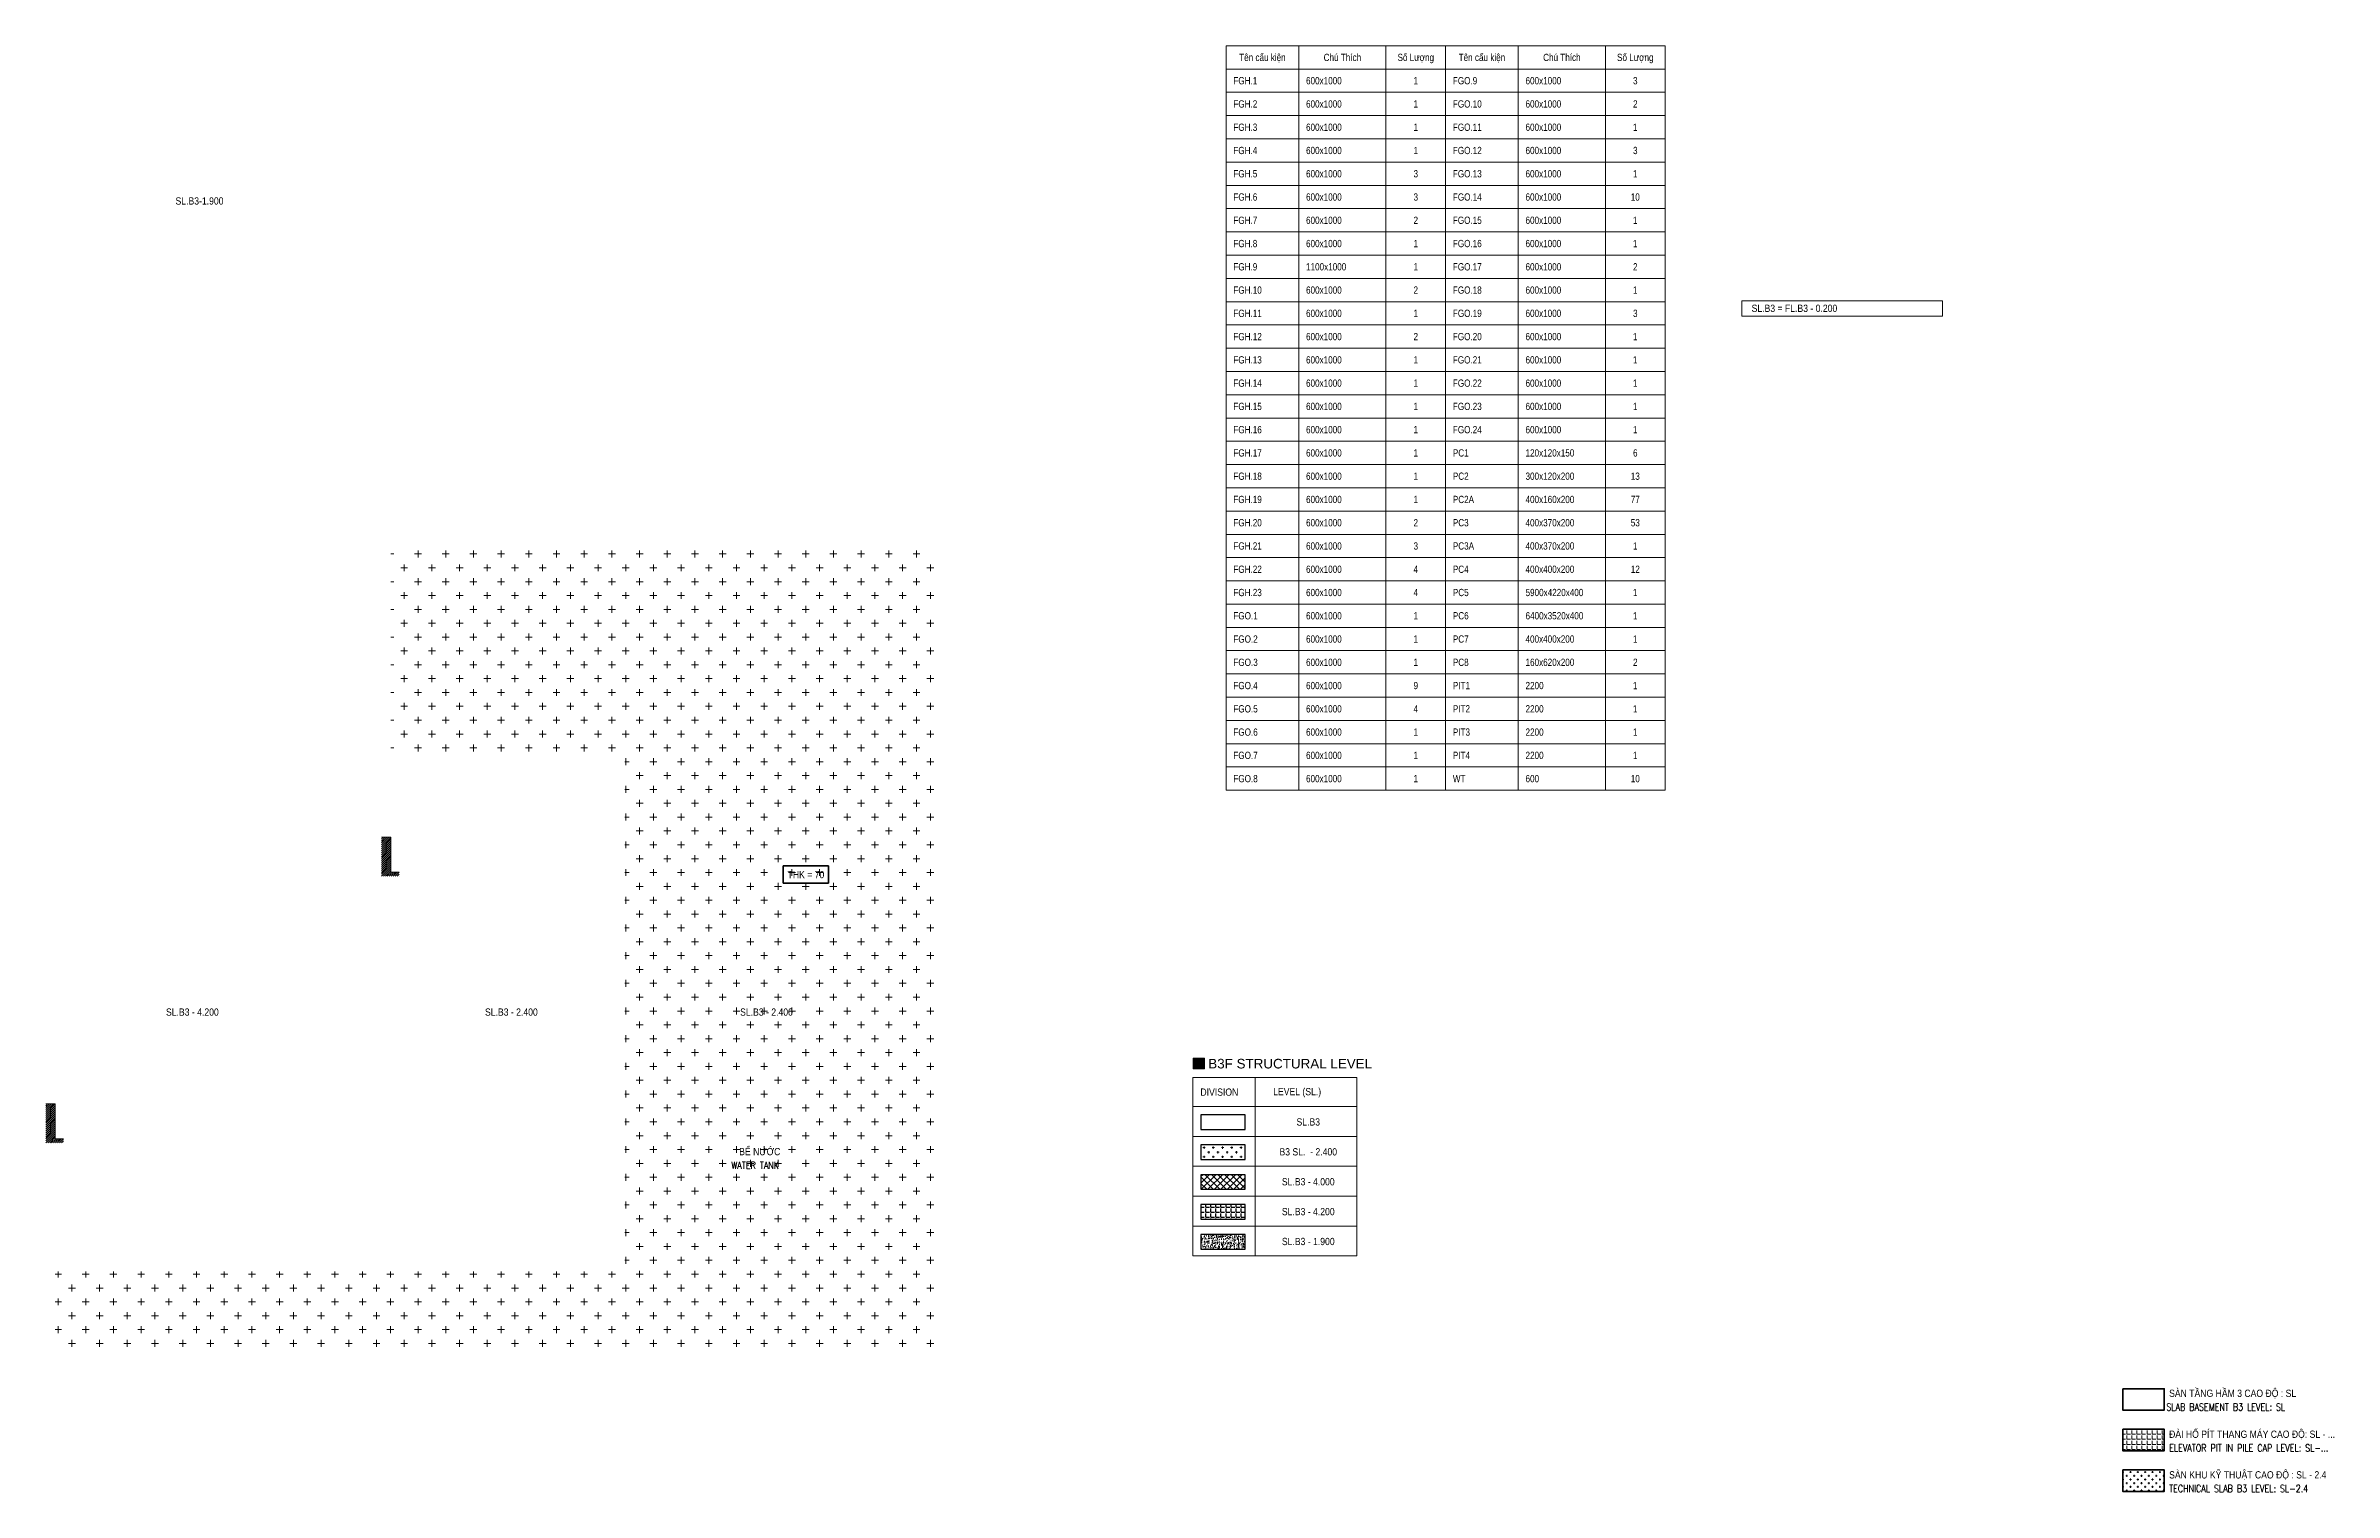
# Model space of a CAD drawing. Header units: millimetres. Extents: x -259680 to 313035, y -9280 to 90611.
# Drawn here: x 155604 to 313035, y -9280 to 90196 of the extents above; entities that cross this region are included whole.
import ezdxf
from ezdxf.enums import TextEntityAlignment as Align

# ---------------------------------------------------------------- set-up
doc = ezdxf.new("R2010")
doc.units = ezdxf.units.MM
doc.layers.get('0').update_dxf_attribs({"lineweight": 20})
doc.layers.get('Defpoints').update_dxf_attribs({"color": 151, "lineweight": 9})
for name, color, linetype, lineweight in [('$0$NDC_S_THIN LINE', 7, 'Continuous', 20), ('NDC_FRAME', 7, 'Continuous', 20), ('NDC_S_DIM', 1, 'Continuous', 15), ('NDC_S_FOUNDATION', 6, 'Continuous', 35), ('NDC_S_HATCH MATERIAL', 8, 'Continuous', 13), ('NDC_S_THIN LINE', 8, 'Continuous', 9), ('NDC_S_VN TEXT', 7, 'Continuous', 20)]:
    doc.layers.add(name, color=color, linetype=linetype, lineweight=lineweight)
for name, color, linetype in [('FOOTING BOTTOM LEVEL$0$@ SL+100 EL-1.3', 11, 'Continuous'), ('FOOTING BOTTOM LEVEL$0$@ SL+300 EL-1.1', 41, 'Continuous'), ('LEVEL-P', 8, 'Continuous')]:
    doc.layers.add(name, color=color, linetype=linetype)
doc.styles.add('FOOTING BOTTOM LEVEL$0$AREA MENSURATION$0$Style-Arial', font='arial.ttf')
doc.styles.add('NDC_ARIAL', font='arial.ttf', dxfattribs={"width": 0.85})
doc.styles.add('NDC_EN TXT', font='romans.shx', dxfattribs={"width": 0.8})

msp = doc.modelspace()

# ---------------------------------------------------------------- hatches: boundary and pattern name
at = {"layer": '$0$NDC_S_THIN LINE', "ltscale": 100}
h = msp.add_hatch(color=251, dxfattribs=at)
h.dxf.hatch_style = 1
h.paths.add_polyline_path([(235312.5, 20559.9), (234542.4, 20559.9), (234542.4, 19827.7), (235312.5, 19827.7)])
at = {"layer": 'LEVEL-P'}
h = msp.add_hatch(dxfattribs=at)
h.set_pattern_fill('ANGLE', color=256, scale=50)
h.set_pattern_definition([(0, (-325495.66, 11728.8), (0, 349.25), [254, -95.25]), (90, (-325495.66, 11728.8), (-349.25, 2e-14), [254, -95.25])])
h.paths.add_polyline_path([(238122.5, 10501.3), (235072.1, 10501.3), (235072.1, 9501.3), (238122.5, 9501.3)])
h = msp.add_hatch(dxfattribs=at)
h.set_pattern_fill('AR-CONC', color=256, scale=2)
h.paths.add_polyline_path([(238122.5, 8445.7), (235072.1, 8445.7), (235072.1, 7445.7), (238122.5, 7445.7)])
at = {"layer": 'NDC_S_DIM', "ltscale": 100}
h = msp.add_hatch(dxfattribs=at)
h.set_pattern_fill('ANSI31', color=251, scale=30)
h.paths.add_polyline_path([(179350, 35764.3), (178694.6, 35764.3), (178694.6, 33081), (179350, 33081)])
h.paths.add_polyline_path([(179910.3, 33364.3), (179350, 33364.3), (179350, 33081), (179910.3, 33081)])
h = msp.add_hatch(dxfattribs=at)
h.set_pattern_fill('ANSI31', color=251, scale=30)
h.set_pattern_definition([(45, (-23090.89, -18336.6), (-67.35192, 67.35192), [])])
h.paths.add_polyline_path([(156259.1, 17427.7), (155603.7, 17427.7), (155603.7, 14744.4), (156259.1, 14744.4)])
h.paths.add_polyline_path([(156819.4, 15027.7), (156259.1, 15027.7), (156259.1, 14744.4), (156819.4, 14744.4)])
h = msp.add_hatch(dxfattribs=at)
h.set_pattern_fill('ANSI37', color=251, scale=100)
h.set_pattern_definition([(45, (0, 4111.17), (-224.5064, 224.5064), []), (135, (0, 4111.17), (-224.5064, -224.5064), [])])
h.paths.add_polyline_path([(238122.5, 12556.8), (235072.1, 12556.8), (235072.1, 11556.8), (238122.5, 11556.8)])
at = {"layer": 'NDC_S_HATCH MATERIAL', "ltscale": 100}
h = msp.add_hatch(dxfattribs=at)
h.set_pattern_fill('CROSS', color=256, scale=150)
h.paths.add_polyline_path([(156250, 5899.5), (195450, 5899.5), (195450, 41299.8), (179350, 41299.8), (179350, 46900), (179350, 55800), (217000, 55800), (216700, 700), (156250, 400)])
h = msp.add_hatch(dxfattribs=at)
h.set_pattern_fill('ANGLE', color=256, scale=50)
h.set_pattern_definition([(0, (64762.6, -7387.2), (0, 349.25), [254, -95.25]), (90, (64762.6, -7387.2), (-349.25, 2e-14), [254, -95.25])])
h.paths.add_polyline_path([(298482.9, -4954), (301344.7, -4954), (301344.7, -6429.5), (298482.9, -6429.5)])
at = {"layer": 'NDC_S_THIN LINE', "ltscale": 100}
h = msp.add_hatch(dxfattribs=at)
h.set_pattern_fill('CROSS', color=256, scale=50)
h.set_pattern_definition([(0, (-325495.66, 13784.4), (317.5, 317.5), [158.75, -476.25]), (90, (-325416.3, 13705.02), (-317.5, 317.5), [158.75, -476.25])])
h.paths.add_polyline_path([(238122.5, 14612.4), (235072.1, 14612.4), (235072.1, 13612.4), (238122.5, 13612.4)])
h = msp.add_hatch(dxfattribs=at)
h.set_pattern_fill('CROSS', color=251, scale=40)
h.set_pattern_definition([(0, (64762.61, -7387.21), (254, 254), [127, -381]), (90, (64826.11, -7450.71), (-254, 254), [127, -381])])
h.paths.add_polyline_path([(298482.9, -7747.7), (301344.7, -7747.7), (301344.7, -9223.2), (298482.9, -9223.2)])

# ---------------------------------------------------------------- linework, layer by layer
for p, q in [((179350, 35764.3), (178694.6, 35764.3)), ((179350, 35764.3), (179350, 33364.3)), ((179350, 33364.3), (179910.3, 33364.3)), ((234524.3, 19246.6), (245789.8, 19246.6)), ((234524.3, 19246.6), (234524.3, 6968.7)), ((238804.2, 19246.6), (238804.2, 6968.7)), ((245789.8, 19246.6), (245789.8, 6968.7)), ((156259.1, 17427.7), (155603.7, 17427.7)), ((156259.1, 17427.7), (156259.1, 15027.7)), ((234524.3, 17246.6), (245789.8, 17246.6)), ((156259.1, 15027.7), (156819.4, 15027.7)), ((234524.3, 15191), (245789.8, 15191)), ((234524.3, 13135.5), (245789.8, 13135.5)), ((234524.3, 11079.9), (245789.8, 11079.9)), ((234524.3, 9024.3), (245789.8, 9024.3)), ((234524.3, 6968.7), (245789.8, 6968.7))]:
    msp.add_line(p, q)
msp.add_lwpolyline([(234542.4, 20559.9), (235312.5, 20559.9), (235312.5, 19827.7), (234542.4, 19827.7)], close=True)
at = {"layer": 'Defpoints', "ltscale": 100}
msp.add_lwpolyline([(272277.1, 72652.6), (286077.1, 72652.6), (286077.1, 71592.6), (272277.1, 71592.6)], close=True, dxfattribs=at)
at = {"layer": 'FOOTING BOTTOM LEVEL$0$@ SL+100 EL-1.3', "color": 7}
for points in [[(238122.5, 14612.4), (235072.1, 14612.4), (235072.1, 13612.4), (238122.5, 13612.4)], [(238122.5, 12556.8), (235072.1, 12556.8), (235072.1, 11556.8), (238122.5, 11556.8)], [(238122.5, 10501.3), (235072.1, 10501.3), (235072.1, 9501.3), (238122.5, 9501.3)], [(238122.5, 8445.7), (235072.1, 8445.7), (235072.1, 7445.7), (238122.5, 7445.7)]]:
    msp.add_lwpolyline(points, close=True, dxfattribs=at)
at = {"layer": 'FOOTING BOTTOM LEVEL$0$@ SL+300 EL-1.1', "color": 7}
msp.add_lwpolyline([(238122.5, 16668), (235072.1, 16668), (235072.1, 15668), (238122.5, 15668)], close=True, dxfattribs=at)
at = {"layer": 'NDC_FRAME'}
for p, q in [((236802.4, 90196.4), (236802.4, 38996.4)), ((236802.4, 90196.4), (251902.4, 90196.4)), ((241802.4, 90196.4), (241802.4, 38996.4)), ((247802.4, 90196.4), (247802.4, 38996.4)), ((251902.4, 90196.4), (251902.4, 38996.4)), ((251902.4, 90196.4), (251902.4, 38996.4)), ((251902.4, 90196.4), (267002.4, 90196.4)), ((256902.4, 90196.4), (256902.4, 38996.4)), ((262902.4, 90196.4), (262902.4, 38996.4)), ((267002.4, 90196.4), (267002.4, 38996.4)), ((236802.4, 88596.4), (251902.4, 88596.4)), ((251902.4, 88596.4), (267002.4, 88596.4)), ((236802.4, 86996.4), (251902.4, 86996.4)), ((251902.4, 86996.4), (267002.4, 86996.4)), ((236802.4, 85396.4), (251902.4, 85396.4)), ((251902.4, 85396.4), (267002.4, 85396.4)), ((236802.4, 83796.4), (251902.4, 83796.4)), ((251902.4, 83796.4), (267002.4, 83796.4)), ((236802.4, 82196.4), (251902.4, 82196.4)), ((251902.4, 82196.4), (267002.4, 82196.4)), ((236802.4, 80596.4), (251902.4, 80596.4)), ((251902.4, 80596.4), (267002.4, 80596.4)), ((236802.4, 78996.4), (251902.4, 78996.4)), ((251902.4, 78996.4), (267002.4, 78996.4)), ((236802.4, 77396.4), (251902.4, 77396.4)), ((251902.4, 77396.4), (267002.4, 77396.4)), ((236802.4, 75796.4), (251902.4, 75796.4)), ((251902.4, 75796.4), (267002.4, 75796.4)), ((236802.4, 74196.4), (251902.4, 74196.4)), ((251902.4, 74196.4), (267002.4, 74196.4)), ((236802.4, 72596.4), (251902.4, 72596.4)), ((251902.4, 72596.4), (267002.4, 72596.4)), ((236802.4, 70996.4), (251902.4, 70996.4)), ((251902.4, 70996.4), (267002.4, 70996.4)), ((236802.4, 69396.4), (251902.4, 69396.4)), ((251902.4, 69396.4), (267002.4, 69396.4)), ((236802.4, 67796.4), (251902.4, 67796.4)), ((251902.4, 67796.4), (267002.4, 67796.4)), ((236802.4, 66196.4), (251902.4, 66196.4)), ((251902.4, 66196.4), (267002.4, 66196.4)), ((236802.4, 64596.4), (251902.4, 64596.4)), ((251902.4, 64596.4), (267002.4, 64596.4)), ((236802.4, 62996.4), (251902.4, 62996.4)), ((251902.4, 62996.4), (267002.4, 62996.4)), ((236802.4, 61396.4), (251902.4, 61396.4)), ((251902.4, 61396.4), (267002.4, 61396.4)), ((236802.4, 59796.4), (251902.4, 59796.4)), ((251902.4, 59796.4), (267002.4, 59796.4)), ((236802.4, 58196.4), (251902.4, 58196.4)), ((251902.4, 58196.4), (267002.4, 58196.4)), ((236802.4, 56596.4), (251902.4, 56596.4)), ((251902.4, 56596.4), (267002.4, 56596.4)), ((236802.4, 54996.4), (251902.4, 54996.4)), ((251902.4, 54996.4), (267002.4, 54996.4)), ((236802.4, 53396.4), (251902.4, 53396.4)), ((251902.4, 53396.4), (267002.4, 53396.4)), ((236802.4, 51796.4), (251902.4, 51796.4)), ((251902.4, 51796.4), (267002.4, 51796.4)), ((236802.4, 50196.4), (251902.4, 50196.4)), ((251902.4, 50196.4), (267002.4, 50196.4)), ((236802.4, 48596.4), (251902.4, 48596.4)), ((251902.4, 48596.4), (267002.4, 48596.4)), ((236802.4, 46996.4), (251902.4, 46996.4)), ((251902.4, 46996.4), (267002.4, 46996.4)), ((236802.4, 45396.4), (251902.4, 45396.4)), ((251902.4, 45396.4), (267002.4, 45396.4)), ((236802.4, 43796.4), (251902.4, 43796.4)), ((251902.4, 43796.4), (267002.4, 43796.4)), ((236802.4, 42196.4), (251902.4, 42196.4)), ((251902.4, 42196.4), (267002.4, 42196.4)), ((236802.4, 40596.4), (251902.4, 40596.4)), ((251902.4, 40596.4), (267002.4, 40596.4)), ((236802.4, 38996.4), (251902.4, 38996.4)), ((251902.4, 38996.4), (267002.4, 38996.4))]:
    msp.add_line(p, q, dxfattribs=at)
at = {"layer": 'NDC_S_FOUNDATION', "ltscale": 100}
for points in [[(206341.2, 32611.1), (209447.8, 32611.1), (209447.8, 33789), (206341.2, 33789)], [(298482.9, -2160.3), (301344.7, -2160.3), (301344.7, -3635.7), (298482.9, -3635.7)], [(298482.9, -4954), (301344.7, -4954), (301344.7, -6429.5), (298482.9, -6429.5)], [(298482.9, -7747.7), (301344.7, -7747.7), (301344.7, -9223.2), (298482.9, -9223.2)]]:
    msp.add_lwpolyline(points, close=True, dxfattribs=at)

# ---------------------------------------------------------------- texts
at = {"style": 'FOOTING BOTTOM LEVEL$0$AREA MENSURATION$0$Style-Arial'}
msp.add_text('B3F STRUCTURAL LEVEL', height=660, dxfattribs=at).set_placement((235576.2, 20523.7), align=Align.TOP_LEFT)
at = {"layer": 'NDC_S_VN TEXT', "style": 'NDC_ARIAL', "width": 0.8}
for s, p in [('Tên cấu kiện', (239302.4, 89396.4)), ('Chú Thích', (244802.4, 89396.4)), ('Số Lượng', (249852.4, 89396.4)), ('Tên cấu kiện', (254402.4, 89396.4)), ('Chú Thích', (259902.4, 89396.4)), ('Số Lượng', (264952.4, 89396.4)), ('1', (249852.4, 87796.4)), ('3', (264952.4, 87796.4)), ('1', (249852.4, 86196.4)), ('2', (264952.4, 86196.4)), ('1', (249852.4, 84596.4)), ('1', (264952.4, 84596.4)), ('1', (249852.4, 82996.4)), ('3', (264952.4, 82996.4)), ('3', (249852.4, 81396.4)), ('1', (264952.4, 81396.4)), ('3', (249852.4, 79796.4)), ('10', (264952.4, 79796.4)), ('2', (249852.4, 78196.4)), ('1', (264952.4, 78196.4)), ('1', (249852.4, 76596.4)), ('1', (264952.4, 76596.4)), ('1', (249852.4, 74996.4)), ('2', (264952.4, 74996.4)), ('2', (249852.4, 73396.4)), ('1', (264952.4, 73396.4)), ('1', (249852.4, 71796.4)), ('3', (264952.4, 71796.4)), ('2', (249852.4, 70196.4)), ('1', (264952.4, 70196.4)), ('1', (249852.4, 68596.4)), ('1', (264952.4, 68596.4)), ('1', (249852.4, 66996.4)), ('1', (264952.4, 66996.4)), ('1', (249852.4, 65396.4)), ('1', (264952.4, 65396.4)), ('1', (249852.4, 63796.4)), ('1', (264952.4, 63796.4)), ('1', (249852.4, 62196.4)), ('6', (264952.4, 62196.4)), ('1', (249852.4, 60596.4)), ('13', (264952.4, 60596.4)), ('1', (249852.4, 58996.4)), ('77', (264952.4, 58996.4)), ('2', (249852.4, 57396.4)), ('53', (264952.4, 57396.4)), ('3', (249852.4, 55796.4)), ('1', (264952.4, 55796.4)), ('4', (249852.4, 54196.4)), ('12', (264952.4, 54196.4)), ('4', (249852.4, 52596.4)), ('1', (264952.4, 52596.4)), ('1', (249852.4, 50996.4)), ('1', (264952.4, 50996.4)), ('1', (249852.4, 49396.4)), ('1', (264952.4, 49396.4)), ('1', (249852.4, 47796.4)), ('2', (264952.4, 47796.4)), ('9', (249852.4, 46196.4)), ('1', (264952.4, 46196.4)), ('4', (249852.4, 44596.4)), ('1', (264952.4, 44596.4)), ('1', (249852.4, 42996.4)), ('1', (264952.4, 42996.4)), ('1', (249852.4, 41396.4)), ('1', (264952.4, 41396.4)), ('1', (249852.4, 39796.4)), ('10', (264952.4, 39796.4))]:
    msp.add_text(s, height=500, dxfattribs=at).set_placement(p, align=Align.MIDDLE_CENTER)
at = {"layer": 'NDC_S_VN TEXT'}
for s, style, width, p in [('FGH.1', 'NDC_ARIAL', 0.8, (237302.4, 87796.4)), ('600x1000', 'NDC_ARIAL', 0.8, (242302.4, 87796.4)), ('FGO.9', 'NDC_ARIAL', 0.8, (252402.4, 87796.4)), ('600x1000', 'NDC_ARIAL', 0.8, (257402.4, 87796.4)), ('FGH.2', 'NDC_ARIAL', 0.8, (237302.4, 86196.4)), ('600x1000', 'NDC_ARIAL', 0.8, (242302.4, 86196.4)), ('FGO.10', 'NDC_ARIAL', 0.8, (252402.4, 86196.4)), ('600x1000', 'NDC_ARIAL', 0.8, (257402.4, 86196.4)), ('FGH.3', 'NDC_ARIAL', 0.8, (237302.4, 84596.4)), ('600x1000', 'NDC_ARIAL', 0.8, (242302.4, 84596.4)), ('FGO.11', 'NDC_ARIAL', 0.8, (252402.4, 84596.4)), ('600x1000', 'NDC_ARIAL', 0.8, (257402.4, 84596.4)), ('FGH.4', 'NDC_ARIAL', 0.8, (237302.4, 82996.4)), ('600x1000', 'NDC_ARIAL', 0.8, (242302.4, 82996.4)), ('FGO.12', 'NDC_ARIAL', 0.8, (252402.4, 82996.4)), ('600x1000', 'NDC_ARIAL', 0.8, (257402.4, 82996.4)), ('FGH.5', 'NDC_ARIAL', 0.8, (237302.4, 81396.4)), ('600x1000', 'NDC_ARIAL', 0.8, (242302.4, 81396.4)), ('FGO.13', 'NDC_ARIAL', 0.8, (252402.4, 81396.4)), ('600x1000', 'NDC_ARIAL', 0.8, (257402.4, 81396.4)), ('SL.B3-1.900', 'NDC_ARIAL', 0.85, (164530.2, 79524.4)), ('FGH.6', 'NDC_ARIAL', 0.8, (237302.4, 79796.4)), ('600x1000', 'NDC_ARIAL', 0.8, (242302.4, 79796.4)), ('FGO.14', 'NDC_ARIAL', 0.8, (252402.4, 79796.4)), ('600x1000', 'NDC_ARIAL', 0.8, (257402.4, 79796.4)), ('FGH.7', 'NDC_ARIAL', 0.8, (237302.4, 78196.4)), ('600x1000', 'NDC_ARIAL', 0.8, (242302.4, 78196.4)), ('FGO.15', 'NDC_ARIAL', 0.8, (252402.4, 78196.4)), ('600x1000', 'NDC_ARIAL', 0.8, (257402.4, 78196.4)), ('FGH.8', 'NDC_ARIAL', 0.8, (237302.4, 76596.4)), ('600x1000', 'NDC_ARIAL', 0.8, (242302.4, 76596.4)), ('FGO.16', 'NDC_ARIAL', 0.8, (252402.4, 76596.4)), ('600x1000', 'NDC_ARIAL', 0.8, (257402.4, 76596.4)), ('FGH.9', 'NDC_ARIAL', 0.8, (237302.4, 74996.4)), ('1100x1000', 'NDC_ARIAL', 0.8, (242302.4, 74996.4)), ('FGO.17', 'NDC_ARIAL', 0.8, (252402.4, 74996.4)), ('600x1000', 'NDC_ARIAL', 0.8, (257402.4, 74996.4)), ('FGH.10', 'NDC_ARIAL', 0.8, (237302.4, 73396.4)), ('600x1000', 'NDC_ARIAL', 0.8, (242302.4, 73396.4)), ('FGO.18', 'NDC_ARIAL', 0.8, (252402.4, 73396.4)), ('600x1000', 'NDC_ARIAL', 0.8, (257402.4, 73396.4)), ('FGH.11', 'NDC_ARIAL', 0.8, (237302.4, 71796.4)), ('600x1000', 'NDC_ARIAL', 0.8, (242302.4, 71796.4)), ('FGO.19', 'NDC_ARIAL', 0.8, (252402.4, 71796.4)), ('600x1000', 'NDC_ARIAL', 0.8, (257402.4, 71796.4)), ('SL.B3 = FL.B3 - 0.200', 'NDC_ARIAL', 0.85, (272954.6, 72141.8)), ('FGH.12', 'NDC_ARIAL', 0.8, (237302.4, 70196.4)), ('600x1000', 'NDC_ARIAL', 0.8, (242302.4, 70196.4)), ('FGO.20', 'NDC_ARIAL', 0.8, (252402.4, 70196.4)), ('600x1000', 'NDC_ARIAL', 0.8, (257402.4, 70196.4)), ('FGH.13', 'NDC_ARIAL', 0.8, (237302.4, 68596.4)), ('600x1000', 'NDC_ARIAL', 0.8, (242302.4, 68596.4)), ('FGO.21', 'NDC_ARIAL', 0.8, (252402.4, 68596.4)), ('600x1000', 'NDC_ARIAL', 0.8, (257402.4, 68596.4)), ('FGH.14', 'NDC_ARIAL', 0.8, (237302.4, 66996.4)), ('600x1000', 'NDC_ARIAL', 0.8, (242302.4, 66996.4)), ('FGO.22', 'NDC_ARIAL', 0.8, (252402.4, 66996.4)), ('600x1000', 'NDC_ARIAL', 0.8, (257402.4, 66996.4)), ('FGH.15', 'NDC_ARIAL', 0.8, (237302.4, 65396.4)), ('600x1000', 'NDC_ARIAL', 0.8, (242302.4, 65396.4)), ('FGO.23', 'NDC_ARIAL', 0.8, (252402.4, 65396.4)), ('600x1000', 'NDC_ARIAL', 0.8, (257402.4, 65396.4)), ('FGH.16', 'NDC_ARIAL', 0.8, (237302.4, 63796.4)), ('600x1000', 'NDC_ARIAL', 0.8, (242302.4, 63796.4)), ('FGO.24', 'NDC_ARIAL', 0.8, (252402.4, 63796.4)), ('600x1000', 'NDC_ARIAL', 0.8, (257402.4, 63796.4)), ('FGH.17', 'NDC_ARIAL', 0.8, (237302.4, 62196.4)), ('600x1000', 'NDC_ARIAL', 0.8, (242302.4, 62196.4)), ('PC1', 'NDC_ARIAL', 0.8, (252402.4, 62196.4)), ('120x120x150', 'NDC_ARIAL', 0.8, (257402.4, 62196.4)), ('FGH.18', 'NDC_ARIAL', 0.8, (237302.4, 60596.4)), ('600x1000', 'NDC_ARIAL', 0.8, (242302.4, 60596.4)), ('PC2', 'NDC_ARIAL', 0.8, (252402.4, 60596.4)), ('300x120x200', 'NDC_ARIAL', 0.8, (257402.4, 60596.4)), ('FGH.19', 'NDC_ARIAL', 0.8, (237302.4, 58996.4)), ('600x1000', 'NDC_ARIAL', 0.8, (242302.4, 58996.4)), ('PC2A', 'NDC_ARIAL', 0.8, (252402.4, 58996.4)), ('400x160x200', 'NDC_ARIAL', 0.8, (257402.4, 58996.4)), ('FGH.20', 'NDC_ARIAL', 0.8, (237302.4, 57396.4)), ('600x1000', 'NDC_ARIAL', 0.8, (242302.4, 57396.4)), ('PC3', 'NDC_ARIAL', 0.8, (252402.4, 57396.4)), ('400x370x200', 'NDC_ARIAL', 0.8, (257402.4, 57396.4)), ('FGH.21', 'NDC_ARIAL', 0.8, (237302.4, 55796.4)), ('600x1000', 'NDC_ARIAL', 0.8, (242302.4, 55796.4)), ('PC3A', 'NDC_ARIAL', 0.8, (252402.4, 55796.4)), ('400x370x200', 'NDC_ARIAL', 0.8, (257402.4, 55796.4)), ('FGH.22', 'NDC_ARIAL', 0.8, (237302.4, 54196.4)), ('600x1000', 'NDC_ARIAL', 0.8, (242302.4, 54196.4)), ('PC4', 'NDC_ARIAL', 0.8, (252402.4, 54196.4)), ('400x400x200', 'NDC_ARIAL', 0.8, (257402.4, 54196.4)), ('FGH.23', 'NDC_ARIAL', 0.8, (237302.4, 52596.4)), ('600x1000', 'NDC_ARIAL', 0.8, (242302.4, 52596.4)), ('PC5', 'NDC_ARIAL', 0.8, (252402.4, 52596.4)), ('5900x4220x400', 'NDC_ARIAL', 0.8, (257402.4, 52596.4)), ('FGO.1', 'NDC_ARIAL', 0.8, (237302.4, 50996.4)), ('600x1000', 'NDC_ARIAL', 0.8, (242302.4, 50996.4)), ('PC6', 'NDC_ARIAL', 0.8, (252402.4, 50996.4)), ('6400x3520x400', 'NDC_ARIAL', 0.8, (257402.4, 50996.4)), ('FGO.2', 'NDC_ARIAL', 0.8, (237302.4, 49396.4)), ('600x1000', 'NDC_ARIAL', 0.8, (242302.4, 49396.4)), ('PC7', 'NDC_ARIAL', 0.8, (252402.4, 49396.4)), ('400x400x200', 'NDC_ARIAL', 0.8, (257402.4, 49396.4)), ('FGO.3', 'NDC_ARIAL', 0.8, (237302.4, 47796.4)), ('600x1000', 'NDC_ARIAL', 0.8, (242302.4, 47796.4)), ('PC8', 'NDC_ARIAL', 0.8, (252402.4, 47796.4)), ('160x620x200', 'NDC_ARIAL', 0.8, (257402.4, 47796.4)), ('FGO.4', 'NDC_ARIAL', 0.8, (237302.4, 46196.4)), ('600x1000', 'NDC_ARIAL', 0.8, (242302.4, 46196.4)), ('PIT1', 'NDC_ARIAL', 0.8, (252402.4, 46196.4)), ('2200', 'NDC_ARIAL', 0.8, (257402.4, 46196.4)), ('FGO.5', 'NDC_ARIAL', 0.8, (237302.4, 44596.4)), ('600x1000', 'NDC_ARIAL', 0.8, (242302.4, 44596.4)), ('PIT2', 'NDC_ARIAL', 0.8, (252402.4, 44596.4)), ('2200', 'NDC_ARIAL', 0.8, (257402.4, 44596.4)), ('FGO.6', 'NDC_ARIAL', 0.8, (237302.4, 42996.4)), ('600x1000', 'NDC_ARIAL', 0.8, (242302.4, 42996.4)), ('PIT3', 'NDC_ARIAL', 0.8, (252402.4, 42996.4)), ('2200', 'NDC_ARIAL', 0.8, (257402.4, 42996.4)), ('FGO.7', 'NDC_ARIAL', 0.8, (237302.4, 41396.4)), ('600x1000', 'NDC_ARIAL', 0.8, (242302.4, 41396.4)), ('PIT4', 'NDC_ARIAL', 0.8, (252402.4, 41396.4)), ('2200', 'NDC_ARIAL', 0.8, (257402.4, 41396.4)), ('FGO.8', 'NDC_ARIAL', 0.8, (237302.4, 39796.4)), ('600x1000', 'NDC_ARIAL', 0.8, (242302.4, 39796.4)), ('WT', 'NDC_ARIAL', 0.8, (252402.4, 39796.4)), ('600', 'NDC_ARIAL', 0.8, (257402.4, 39796.4)), ('THK = 70', 'NDC_ARIAL', 0.85, (206636.2, 33196.1)), ('SL.B3 - 4.200', 'NDC_ARIAL', 0.85, (163874.4, 23741.1)), ('SL.B3 - 2.400', 'NDC_ARIAL', 0.85, (185820.2, 23741.1)), ('SL.B3 - 2.400', 'NDC_ARIAL', 0.85, (203370.8, 23741.1)), ('BỂ NƯỚC', 'NDC_ARIAL', 0.85, (203306.8, 14143.7)), ('WATER TANK', 'NDC_EN TXT', 0.8, (202770, 13199.8)), ('SÀN TẦNG HẦM 3 CAO ĐỘ : SL', 'NDC_ARIAL', 0.85, (301676.1, -2478.1)), (' SLAB BASEMENT B3 LEVEL: SL', 'NDC_EN TXT', 0.8, (301210.7, -3422.2)), ('ĐÀI HỐ PÍT THANG MÁY CAO ĐỘ: SL - ...', 'NDC_ARIAL', 0.85, (301676.1, -5290.9)), ('ELEVATOR PIT IN PILE CAP LEVEL: SL-...', 'NDC_EN TXT', 0.8, (301675.1, -6236.6)), ('SÀN KHU KỸ THUẬT CAO ĐỘ : SL - 2.4', 'NDC_ARIAL', 0.85, (301676.1, -8084.6)), ('TECHNICAL SLAB B3 LEVEL: SL-2.4', 'NDC_EN TXT', 0.8, (301675.1, -9030.3))]:
    msp.add_text(s, height=500, dxfattribs=dict(at, style=style, width=width)).set_placement(p, align=Align.MIDDLE_LEFT)
at = {"layer": 'NDC_S_VN TEXT', "style": 'NDC_ARIAL', "width": 0.85}
for s, p in [('DIVISION', (235035, 18486.3)), ('LEVEL (SL.)', (240041.2, 18520.9))]:
    msp.add_text(s, height=500, dxfattribs=at).set_placement(p, align=Align.TOP_LEFT)
for s, p in [('SL.B3', (242454.9, 15935.6)), ('B3 SL.  - 2.400', (242454.9, 13880)), ('SL.B3 - 4.000', (242454.9, 11824.4)), ('SL.B3 - 4.200', (242454.9, 9768.8)), ('SL.B3 - 1.900', (242454.9, 7713.3))]:
    msp.add_text(s, height=500, dxfattribs=at).set_placement(p, align=Align.CENTER)

doc.saveas('drawing.dxf')
